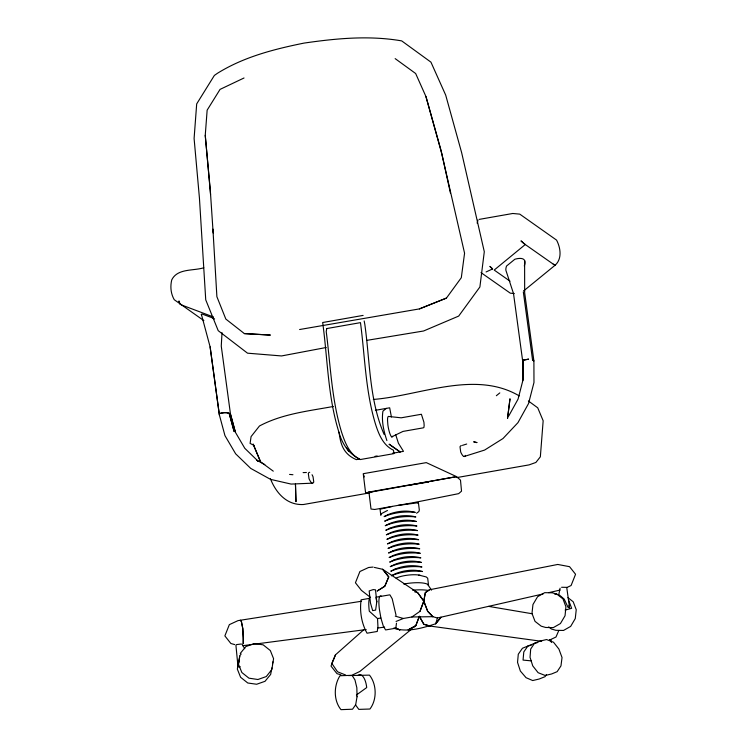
<?xml version="1.0" encoding="UTF-8"?>
<svg xmlns="http://www.w3.org/2000/svg" width="747" height="747" viewBox="0 0 747 747"><rect width="100%" height="100%" fill="white"/><g stroke="black" fill="none" stroke-linecap="round" stroke-linejoin="round"><path stroke-width="1.12" d="M222.018 332.676L221.261 346.113L230.506 414.249L235.417 432.308L244.801 448.312L258.06 461.151L256.725 460.208L264.83 464.597M210.551 194.537L205.248 135.366L207.143 110.154L220.048 89.388L244.026 77.987M477.333 223.232L477.716 220.113L477.324 223.222M396.48 623.194L395.817 628.208L385.592 629.945L383.276 625.995L380.961 618.301L379.411 609.431A17.116 3.455 80 0 1 381.456 596.302M238.377 661.534L237.35 669.135L240.59 677.268L247.78 683.001L256.66 684.252L265.026 681.301L270.666 674.41L271.88 667.921M241.048 644.026L236.482 644.605L235.94 645.473L237.948 666.053L238.526 661.935M376.787 601.858L375.62 610.103L372.669 610.616L370.465 602.969L369.177 590.961L373.192 589.588L375.498 589.85L376.787 601.858L376.049 598.151M238.723 661.571L237.929 666.94L240.235 666.726M237.948 666.053L239.778 656.146M560.091 588.188L558.812 594.537L564.237 599.15L568.009 607.302L569.569 607.797L566.721 587.357L561.585 587.273M272.524 663.625L272.907 661.861M524.291 265.951A44.036 11.831 -38.3 0 0 514.87 259.237L506.531 266.044A44.185 11.905 -38.9 0 0 506.289 271.506L513.516 293.59L522.76 361.707L522.816 380.634L518.054 399.131L508.763 415.93M543.069 593.949L437.425 617.993L435.725 623.754C422.494 628.087 407.255 632.653 393.501 628.19M396.059 621.448L403.371 618.479L411.896 616.975L419.991 611.335L423.81 601.139L425.351 592.576L429.488 589.775L557.757 564.452L569.55 566.674L575.563 574.275L571.091 585.517L566.992 587.469M419.982 611.335L423.81 601.139L425.332 592.576L429.488 589.775M522.769 361.725L523.367 360.119L528.54 359.167L523.367 360.119L522.751 361.707L522.816 380.634M413.987 627.153L415.79 625.678L419.375 616.284L423.82 624.259L430.057 626.061L541.631 641.318M363.966 629.572L335.487 654.83L331.005 666.081L337.009 673.682L340.931 674.793M335.487 654.839L331.799 663.383L337.569 671.796L345.544 674.98M558.756 630.599L555.992 637.014L549.848 639.927M546.346 674.728L545.067 676.661L539.138 679.032L532.695 680.545L526.056 677.688L520.351 671.03L517.54 662.384L518.287 654.213L522.442 648.256L540.128 641.066L546.571 639.553L553.527 642.243L558.905 649.059L562.033 657.547L560.969 665.885L557.141 671.674L551.631 673.962L545.189 675.484L538.129 672.702L532.751 665.876L530.043 657.323L530.687 649.059L534.516 643.26L537.737 642.504M299.603 329.52L419.422 308.903L446.435 298.1L461.31 277.697L464.569 253.196L440.889 149.839L425.958 96.587L415.659 73.523L395.154 58.621M241.178 653.961L239.787 655.707L238.508 664.307L241.86 672.524L248.938 678.164L257.92 679.509L266.287 676.549L271.824 669.573L273.579 658.695L270.339 650.562L263.149 644.829L254.269 643.578L245.903 646.538L240.263 653.42M524.291 290.518L523.778 290.816L555.376 264.998C562.286 258.583 560.521 247.612 556.562 240.104L519.763 214.128L512.778 213.483L479.07 219.413M386.302 408.394L382.931 411.158C381.362 421.075 383.762 431.196 386.89 440.59M412.176 628.629L359.839 671.469L352.659 674.877M496.353 395.723L499.808 392.903M356.412 694.999L366.721 687.557A17.116 6.975 89.4 0 0 357.832 675.465M416.574 513.226L418.862 511.574L419.319 510.033L418.413 502.684L398.142 505.402M417.816 503.048L418.413 502.684M415.79 625.678L408.105 629.917L415.799 625.669L419.375 616.284L423.82 624.268L430.057 626.061M391.652 436.874L402.997 431.411L423.222 427.854L423.904 427.508L424.156 425.426L423.913 422.176L421.392 414.268L401.167 417.816L388.907 416.49A10.495 2.12 80 0 0 387.525 420.113M486.101 271.945L492.6 268.939L489.892 266.39L492.581 268.939M387.46 510.481L381.25 513.721L380.802 515.262L380.055 509.211L392.268 506.438M419.422 308.903L446.435 298.081M464.074 456.529L484.598 450.077L502.983 438.536L517.96 422.653L528.54 403.548L533.974 382.501L533.9 360.95L524.665 292.796L524.609 260.498M462.458 445.352L466.707 444.026M368.925 492.04L365.628 493.048L363.247 473.701L426.304 462.626L456.576 476.642L460.488 480.134L461.525 491.162L458.658 493.646L413.166 502.722L374.705 509.473L371.016 509.043L368.925 492.04L456.576 476.642L365.628 493.048L372.529 491.694M565.115 610.075L571.651 608.31L568.719 600.457M548.746 592.651L560.101 590.065M531.22 645.249L527.952 645.959L523.796 651.916L523.049 660.087L531.117 660.852M203.772 267.771C193.38 271.068 177.487 268.164 171.745 279.882C170.101 286.605 170.783 293.655 174.247 299.706L203.866 320.64M363.117 315.402L322.667 322.517C327.644 358.709 327.784 395.891 338.559 431.075C341.678 442.962 348.242 453.625 359.662 459.041L356.291 459.629C343.676 454.157 340.548 444.829 339.073 432.186M326.234 347.495L281.563 355.945L247.528 353.182L218.217 330.678L205.733 299.836L199.44 198.16L194.099 138.475L196.685 103.908L214.361 75.438L217.498 73.253C243.867 56.875 273.906 49.209 304.001 43.102C336.393 38.396 369.186 35.268 401.69 40.889L430.944 62.15L445.698 95.121L461.646 152.668L484.299 251.72L479.891 286.979L458.686 316.084L423.577 330.996L366.684 340.389M333.321 406.471C308.324 411.074 282.263 413.829 259.48 425.977L251.076 436.603L250.096 443.41L254.251 445.529M373.304 399.449C419.609 395.845 474.877 369.728 519.249 395.901M375.405 410.308L389.673 407.797L391.409 416.975M375.003 456.342L377.198 455.959M392.483 453.27L403.483 451.337L398.412 443.232L395.714 434.735M369.868 492.852L303.413 504.524C286.867 505.355 276.101 493.076 270.414 478.752M456.931 477.557L529.109 464.877L535.888 462.449L540.352 456.8L543.162 420.766L537.728 407.815L528.39 400.971M375.872 597.226L389.887 594.827L392.203 598.767L396.069 615.332M377.524 618.591L377.935 626.444L377.272 631.467L367.048 633.204C361.473 623.315 359.512 611.027 361.118 599.822L369.55 598.338A17.116 3.455 80 0 0 369.298 611.214L377.524 618.591L380.895 618.002M410.981 484.934L428.675 481.974M361.268 601.288L238.041 620.617L229.348 624.641L224.866 635.893L230.87 643.494L234.782 644.605M242.663 645.716L366.17 629.534M377.721 628.022L384.64 627.106M348.391 675.577L369.476 675.129C376.815 684.317 377.095 699.659 369.942 709.024L358.821 709.379L355.488 704.851M303.105 472.618L306.401 472.477M312.377 483.178L291.097 484.075L270.545 479.369L250.74 468.416L235.65 453.821L224.95 435.613L219.394 415.024L210.112 346.879L201.541 314.907M373.117 567.057L368.598 567.496L359.905 571.52L355.432 582.763L361.417 590.373L370.54 597.451M411.896 616.975L432.802 616.686L437.425 617.993M554.638 594.08L556.823 594.117L562.986 598.926L565.918 606.779L565.049 615.743L560.437 623.549L553.312 627.611L545.665 627.471L541.183 626.163L535.02 621.355L531.985 613.408L532.956 604.538L537.569 596.732L544.694 592.67L552.341 592.81L556.823 594.117M244.372 333.601L270.395 335.076L244.362 333.582L225.827 319.062L216.891 296.708L212.932 229.133M289.565 474.42L292.936 474.728M514.3 293.543L510.304 293.169L481.003 272.618M488.641 606.377L532.247 613.763M418.806 575.078L426.257 576.945L427.686 578.225L428.563 585.359A19.459 4.743 -7 0 0 403.744 584.042M374.359 567.412L382.716 569.317L417.704 592.688L423.81 601.139L427.639 611.223L432.802 616.686L427.639 611.223L423.81 601.139L417.694 592.688L414.66 591.811M395.266 616.154L403.371 618.479M212.148 317.764L202.456 314.16A44.036 2.932 21.8 0 0 201.485 314.879M213.53 317.008L181.474 304.944L179.878 303.814L178.944 300.966L179.85 303.824M395.154 627.807L399.981 630.038L395.144 627.807M549.792 639.525L551.043 640.188L551.379 642.485M532.546 360.007L533.909 360.932L532.564 359.998L523.32 291.853M230.515 414.221C227.546 411.83 223.334 412.605 219.982 413.418C223.409 412.624 227.546 411.83 230.506 414.249L235.417 432.308M510.042 281.189L494.197 270.059L525.262 244.54L520.976 240.87L523.694 243.419L554.89 265.297L555.376 264.998L553.256 264.177M260.582 461.861L253.13 444.054L260.6 461.861L273.281 471.17M567.925 597.647L573.201 601.765L576.236 609.711L575.265 618.581L570.661 626.388L563.527 630.449L555.88 630.309L551.398 629.002L548.718 626.901M427.611 584.369L431.57 590.149M346.412 447.696L348.718 451.384M241.953 644.082L244.745 648.695M384.117 434.437C369.121 399.748 370.026 361.025 364.797 324.263L364.162 320.939M363.584 474.784L364.256 476.941M568.943 605.612L569.569 607.797M425.958 96.587L441.86 153.985L450.45 193.109M210.112 346.879L219.366 415.015M205.248 135.366L210.318 190.466L213.156 232.989M387.516 420.131L387.889 425.006A10.495 2.12 80 0 0 392.67 436.36M523.376 360.138L523.442 379.681M212.297 317.811A44.185 2.811 22.4 0 1 214.604 318.969M412.587 590.195A23.474 5.715 -7 0 1 427.984 590.391M396.143 578.15A14.156 3.446 -7 0 1 408.469 575.059A14.156 3.446 -7 0 1 420.477 575.479M461.394 445.688A21.999 4.435 80 0 0 460.012 446.827L460.712 452.047A21.952 4.426 80 0 0 465.456 455.381M309.706 472.337A21.999 4.435 80 0 0 308.315 473.477L309.015 478.706A21.952 4.426 80 0 0 313.759 482.03L313.058 476.81A21.999 4.435 80 0 0 312.041 474.737M243.438 638.377L243.242 643.755L242.794 628.591L241.374 621.42L240.357 620.206L241.356 621.42L242.794 628.591L243.438 638.377M509.977 398.935L507.53 418.479L509.977 398.935M357.038 696.746L355.675 704.748L352.519 709.22L340.977 709.65C333.442 700.443 333.704 685.587 339.988 675.727L352.061 675.316L354.965 679.929L356.851 687.744L357.038 696.746M326.766 328.559L326.224 331.547C330.557 365.283 331.584 399.776 341.687 432.494C345.179 443.046 349.521 454.428 360.231 459.554L393.94 453.625L393.482 450.226C383.248 445.389 378.906 434.689 375.638 424.567C365.46 391.531 364.984 356.655 360.474 322.639L326.766 328.559M388.72 576.917L384.798 586.264L377.254 590.961L384.798 586.264L388.72 576.917L382.716 569.317L388.72 576.917M440.945 617.293L435.725 623.754L440.945 617.293M388.328 514.506L384.107 516.625C393.846 512.507 404.781 511.284 415.267 512.395C406.424 509.996 396.76 511.107 388.328 514.506M388.888 519.053L384.668 521.173C394.407 517.055 405.341 515.832 415.818 516.943C406.975 514.543 397.32 515.654 388.888 519.053M389.448 523.6L385.219 525.72C394.967 521.602 405.901 520.379 416.378 521.49C407.535 519.09 397.871 520.201 389.448 523.6M390.009 528.148L385.779 530.267C395.527 526.149 406.461 524.926 416.938 526.037C408.095 523.638 398.431 524.749 390.009 528.148M390.56 532.695L386.339 534.815C396.087 530.697 407.012 529.474 417.498 530.585C408.656 528.185 398.991 529.296 390.56 532.695M391.12 537.242L386.899 539.362C396.638 535.244 407.573 534.021 418.059 535.132C409.216 532.732 399.552 533.844 391.12 537.242M391.68 541.79L387.46 543.909C397.199 539.792 408.133 538.568 418.619 539.679C409.767 537.28 400.112 538.391 391.68 541.79M392.24 546.337L388.01 548.457C397.759 544.339 408.693 543.116 419.17 544.227C410.327 541.827 400.663 542.938 392.24 546.337M392.801 550.894L388.571 553.004C398.319 548.896 409.253 547.663 419.73 548.774C410.887 546.384 401.223 547.486 392.801 550.894M393.352 555.441L389.131 557.551C398.879 553.443 409.804 552.21 420.29 553.322C411.448 550.931 401.783 552.033 393.352 555.441M393.912 559.989L389.691 562.099C399.43 557.99 410.364 556.758 420.85 557.869C412.008 555.479 402.344 556.59 393.912 559.989M394.472 564.536L390.251 566.656C399.99 562.538 410.925 561.305 421.411 562.416C412.559 560.026 402.904 561.137 394.472 564.536M395.032 569.083L390.802 571.203C400.551 567.085 411.485 565.852 421.962 566.973C413.119 564.573 403.455 565.684 395.032 569.083M395.593 573.631L391.363 575.75C401.111 571.632 412.045 570.4 422.522 571.52C413.679 569.121 404.015 570.232 395.593 573.631M476.866 442.579L473.663 441.813L476.857 442.579M400.112 451.935L389.196 444.269L400.112 451.935M234.072 431.364L229.17 413.306L234.072 431.364M295.952 501.573L295.467 484.196L295.952 501.573"/></g></svg>
